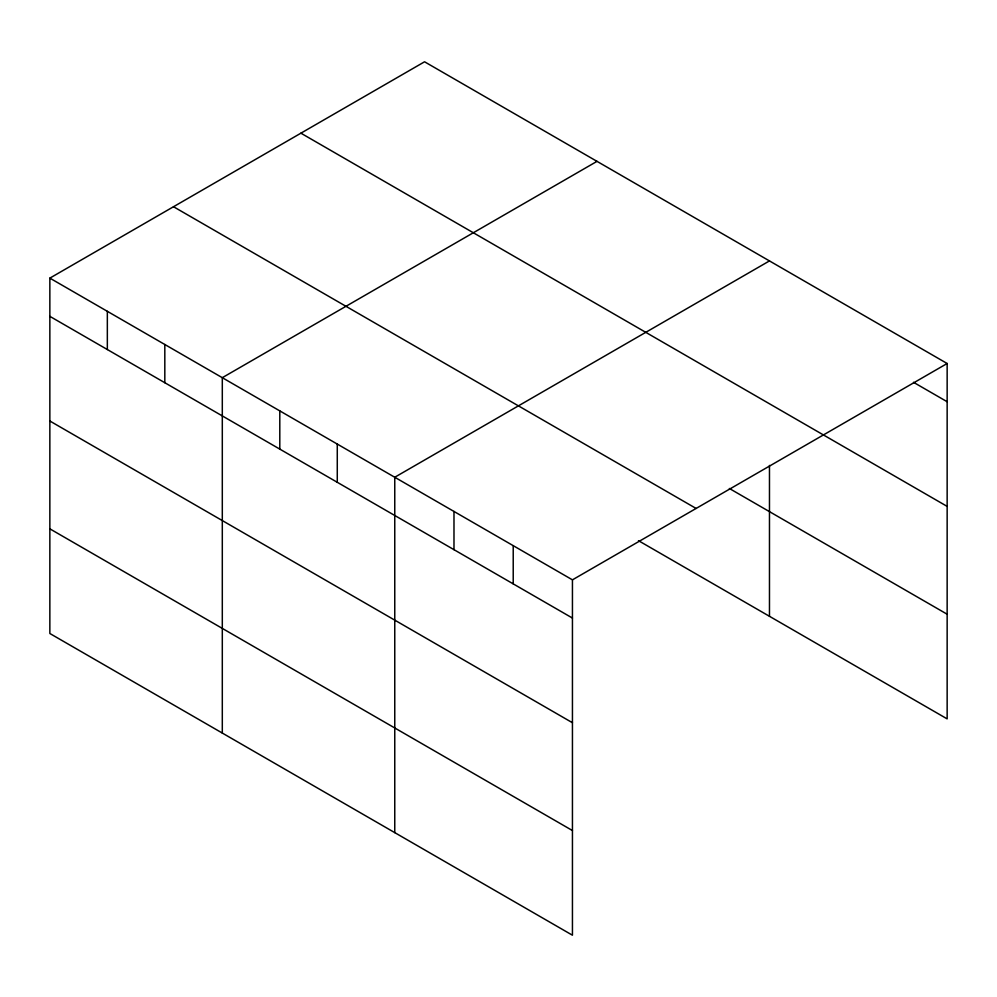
<?xml version="1.0" encoding="UTF-8"?>
<svg xmlns="http://www.w3.org/2000/svg" width="997" height="997" viewBox="0 0 997 997"><rect width="100%" height="100%" fill="white"/><g stroke="black" fill="none" stroke-linecap="round" stroke-linejoin="round"><path stroke-width="1.5" d="M49.85 278.126L572.44 579.843L572.44 935.211L49.85 633.494L49.85 278.126L424.56 61.789L947.15 363.506L947.15 718.874L638.454 540.661M597.016 161.352L222.306 377.689L222.306 733.069M769.472 260.915L394.762 477.251L394.762 832.632M572.44 579.843L947.15 363.506M913.501 382.3L947.15 401.729M300.907 133.174L947.15 506.389M729.368 488.48L947.15 614.214M173.503 206.728L696.093 508.445M49.85 316.348L572.44 618.065M49.85 421.008L572.44 722.725M49.85 528.834L572.44 830.551M769.472 465.425L769.472 616.296M513.218 545.646L513.218 583.868M453.984 511.449L453.984 549.671M337.273 444.064L337.273 482.286M279.796 410.876L279.796 449.099M164.817 344.501L164.817 382.723M107.34 311.313L107.34 349.536"/></g></svg>
